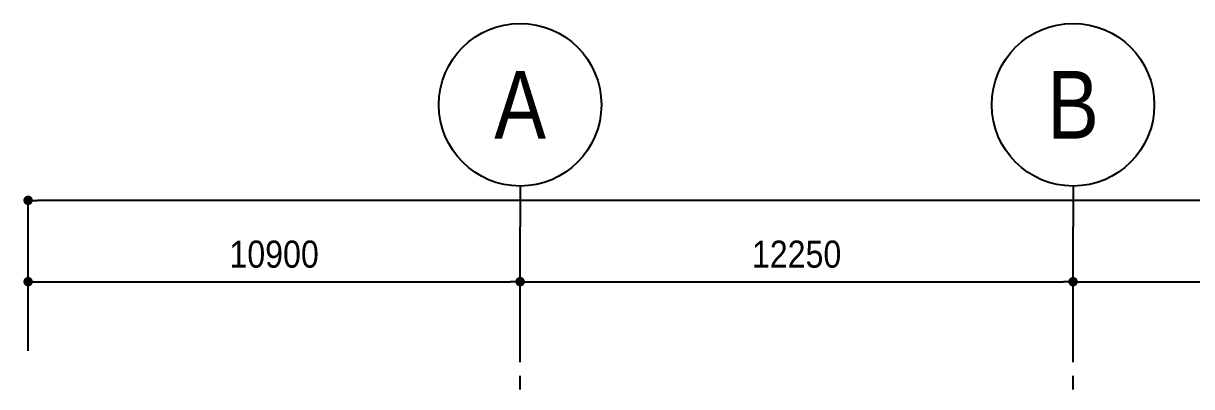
# Model space of a CAD drawing. Header units: millimetres. Extents: x 397144 to 10081729, y 99180 to 1327802.
# Drawn here: x 4938885 to 4964767, y 634426 to 642463 of the extents above; entities that cross this region are included whole.
import ezdxf
from ezdxf.enums import TextEntityAlignment as Align

# ---------------------------------------------------------------- set-up
doc = ezdxf.new("R2010")
doc.units = ezdxf.units.MM
doc.header["$PDSIZE"] = -10
doc.linetypes.add('CHG_XX_Luoi truc$0$MB_Luoi truc$0$Center101', pattern=[13, 10, -1, 1, -1])
doc.layers.get('0').update_dxf_attribs({"linetype": 'CONTINUOUS'})
doc.layers.get('Defpoints').update_dxf_attribs({"color": 12, "linetype": 'CONTINUOUS'})
doc.layers.add('CHG_XX_Cot_Tang 1$0$MB_Luoi truc$0$Dim 300', color=1, linetype='CONTINUOUS', lineweight=5)
doc.layers.add('CHG_XX_Cot_Tang 1$0$NS-Pier', color=150, linetype='CONTINUOUS', lineweight=9)
for name, color, linetype in [("CHG_XX_Damsan_Tang 1_-0.150$0$'S_General_Hatch_8", 8, 'CONTINUOUS'), ('CHG_XX_Luoi truc$0$Grid', 34, 'CONTINUOUS'), ('CHG_XX_Luoi truc$0$Grid Line', 8, 'CHG_XX_Luoi truc$0$MB_Luoi truc$0$Center101'), ('dim', 1, 'CONTINUOUS')]:
    doc.layers.add(name, color=color, linetype=linetype)
doc.styles.add('CHG_XX_Cot_Tang 1$0$MB_Luoi truc$0$Arial_C', font='arial.ttf', dxfattribs={"width": 0.85})
doc.styles.add('CHG_XX_Luoi truc$0$MB_Luoi truc$0$Grid A-F$0$VNI-HelveCB', font='VHELVCB_0.TTF')
doc.dimstyles.new('CHG_XX_Cot_Tang 1$0$MB_Luoi truc$0$Dim 300 (A1-A2)', dxfattribs={"dimscale": 300, "dimtxt": 2, "dimasz": 0.7, "dimexe": 0, "dimexo": 1, "dimgap": 1, "dimtad": 1, "dimdec": 0, "dimzin": 12, "dimdsep": 46, "dimtxsty": 'CHG_XX_Cot_Tang 1$0$MB_Luoi truc$0$Arial_C', "dimblk": 'CHG_XX_Cot_Tang 1$0$MB_Luoi truc$0$_Dot', "dimcen": 1, "dimclrd": 256, "dimclre": 256, "dimclrt": 3, "dimadec": 0, "dimazin": 0, "dimtfac": 1, "dimtdec": 0, "dimtix": 1, "dimtmove": 2, "dimatfit": 3, "dimldrblk": 'CHG_XX_Cot_Tang 1$0$MB_Luoi truc$0$HTT Arrow 30', "dimfxl": 1, "dimtolj": 1, "dimtzin": 0, "dimarcsym": 0})

# ---------------------------------------------------------------- blocks, each defined once
blk = doc.blocks.new('CHG_XX_Cot_Tang 1$0$MB_Luoi truc$0$_Dot')
at = {"color": 0, "linetype": 'ByBlock', "lineweight": -2}
blk.add_line((-0.5, 0), (-1, 0), dxfattribs=at)
at = {"color": 0, "linetype": 'ByBlock', "const_width": 0.5}
blk.add_lwpolyline([(-0.25, 0, 1), (0.25, 0, 1)], format="xyb", close=True, dxfattribs=at)
blk = doc.blocks.new('*D811')
at = {"layer": 'CHG_XX_Cot_Tang 1$0$MB_Luoi truc$0$Dim 300', "lineweight": -2, "transparency": 16777216}
for p, q in [((-10900, 166908), (-10900, 168437)), ((-10690, 168437), (-210, 168437)), ((0, 166908), (0, 168437))]:
    blk.add_line(p, q, dxfattribs=at)
at = {"layer": 'Defpoints', "color": 0, "transparency": 16777216}
for p in [(0, 168437), (-10900, 166608), (0, 166608)]:
    blk.add_point(p, dxfattribs=at)
at = {"layer": 'CHG_XX_Cot_Tang 1$0$MB_Luoi truc$0$Dim 300', "lineweight": -2, "transparency": 16777216, "xscale": 210, "yscale": 210, "zscale": 210, "rotation": 180}
blk.add_blockref('CHG_XX_Cot_Tang 1$0$MB_Luoi truc$0$_Dot', (-10900, 168437), dxfattribs=at)
at = {"layer": 'CHG_XX_Cot_Tang 1$0$MB_Luoi truc$0$Dim 300', "lineweight": -2, "transparency": 16777216, "xscale": 210, "yscale": 210, "zscale": 210}
blk.add_blockref('CHG_XX_Cot_Tang 1$0$MB_Luoi truc$0$_Dot', (0, 168437), dxfattribs=at)
at = {"layer": 'CHG_XX_Cot_Tang 1$0$MB_Luoi truc$0$Dim 300', "color": 3, "transparency": 16777216, "insert": (-5450, 169043), "char_height": 600, "attachment_point": 5, "style": 'CHG_XX_Cot_Tang 1$0$MB_Luoi truc$0$Arial_C'}
blk.add_mtext('\\A1;10900', dxfattribs=at)
blk = doc.blocks.new('CHG_XX_Cot_Tang 1$0$MB_Luoi truc$0$HTT Arrow 30')
blk.add_hatch(color=256).paths.add_polyline_path([(-2.5, 0.375), (-2.5, -0.375), (0, 0)])
at = {"color": 0, "linetype": 'ByBlock', "lineweight": -2}
for p, q in [((0, 0), (-2.5, 0.375)), ((-2.5, -0.375), (-2.5, 0.375)), ((0, 0), (-2.5, -0.375))]:
    blk.add_line(p, q, dxfattribs=at)
blk = doc.blocks.new('*D812')
at = {"layer": 'CHG_XX_Cot_Tang 1$0$MB_Luoi truc$0$Dim 300', "lineweight": -2, "transparency": 16777216}
for p, q in [((0, 166908), (0, 168437)), ((210, 168437), (12040, 168437)), ((12250, 166908), (12250, 168437))]:
    blk.add_line(p, q, dxfattribs=at)
at = {"layer": 'Defpoints', "color": 0, "transparency": 16777216}
for p in [(12250, 168437), (0, 166608), (12250, 166608)]:
    blk.add_point(p, dxfattribs=at)
at = {"layer": 'CHG_XX_Cot_Tang 1$0$MB_Luoi truc$0$Dim 300', "lineweight": -2, "transparency": 16777216, "xscale": 210, "yscale": 210, "zscale": 210, "rotation": 180}
blk.add_blockref('CHG_XX_Cot_Tang 1$0$MB_Luoi truc$0$_Dot', (0, 168437), dxfattribs=at)
at = {"layer": 'CHG_XX_Cot_Tang 1$0$MB_Luoi truc$0$Dim 300', "lineweight": -2, "transparency": 16777216, "xscale": 210, "yscale": 210, "zscale": 210}
blk.add_blockref('CHG_XX_Cot_Tang 1$0$MB_Luoi truc$0$_Dot', (12250, 168437), dxfattribs=at)
at = {"layer": 'CHG_XX_Cot_Tang 1$0$MB_Luoi truc$0$Dim 300', "color": 3, "transparency": 16777216, "insert": (6125, 169043), "char_height": 600, "attachment_point": 5, "style": 'CHG_XX_Cot_Tang 1$0$MB_Luoi truc$0$Arial_C'}
blk.add_mtext('\\A1;12250', dxfattribs=at)
blk = doc.blocks.new('*D813')
at = {"layer": 'CHG_XX_Cot_Tang 1$0$MB_Luoi truc$0$Dim 300', "lineweight": -2, "transparency": 16777216}
for p, q in [((12250, 166908), (12250, 168437)), ((12460, 168437), (22490, 168437)), ((22700, 166908), (22700, 168437))]:
    blk.add_line(p, q, dxfattribs=at)
at = {"layer": 'Defpoints', "color": 0, "transparency": 16777216}
for p in [(22700, 168437), (12250, 166608), (22700, 166608)]:
    blk.add_point(p, dxfattribs=at)
at = {"layer": 'CHG_XX_Cot_Tang 1$0$MB_Luoi truc$0$Dim 300', "lineweight": -2, "transparency": 16777216, "xscale": 210, "yscale": 210, "zscale": 210, "rotation": 180}
blk.add_blockref('CHG_XX_Cot_Tang 1$0$MB_Luoi truc$0$_Dot', (12250, 168437), dxfattribs=at)
at = {"layer": 'CHG_XX_Cot_Tang 1$0$MB_Luoi truc$0$Dim 300', "lineweight": -2, "transparency": 16777216, "xscale": 210, "yscale": 210, "zscale": 210}
blk.add_blockref('CHG_XX_Cot_Tang 1$0$MB_Luoi truc$0$_Dot', (22700, 168437), dxfattribs=at)
at = {"layer": 'CHG_XX_Cot_Tang 1$0$MB_Luoi truc$0$Dim 300', "color": 3, "transparency": 16777216, "insert": (17475, 169043), "char_height": 600, "attachment_point": 5, "style": 'CHG_XX_Cot_Tang 1$0$MB_Luoi truc$0$Arial_C'}
blk.add_mtext('\\A1;10450', dxfattribs=at)
blk = doc.blocks.new('*D824')
at = {"layer": 'CHG_XX_Cot_Tang 1$0$MB_Luoi truc$0$Dim 300', "lineweight": -2, "transparency": 16777216}
for p, q in [((-10900, 166908), (-10900, 170237)), ((105840, 170237), (-10690, 170237)), ((106050, 166908), (106050, 170237))]:
    blk.add_line(p, q, dxfattribs=at)
at = {"layer": 'Defpoints', "color": 0, "transparency": 16777216}
for p in [(-10900, 170237), (-10900, 166608), (106050, 166608)]:
    blk.add_point(p, dxfattribs=at)
at = {"layer": 'CHG_XX_Cot_Tang 1$0$MB_Luoi truc$0$Dim 300', "lineweight": -2, "transparency": 16777216, "xscale": 210, "yscale": 210, "zscale": 210, "rotation": 180}
blk.add_blockref('CHG_XX_Cot_Tang 1$0$MB_Luoi truc$0$_Dot', (-10900, 170237), dxfattribs=at)
at = {"layer": 'CHG_XX_Cot_Tang 1$0$MB_Luoi truc$0$Dim 300', "lineweight": -2, "transparency": 16777216, "xscale": 210, "yscale": 210, "zscale": 210}
blk.add_blockref('CHG_XX_Cot_Tang 1$0$MB_Luoi truc$0$_Dot', (106050, 170237), dxfattribs=at)
at = {"layer": 'CHG_XX_Cot_Tang 1$0$MB_Luoi truc$0$Dim 300', "color": 3, "transparency": 16777216, "insert": (47575, 170843), "char_height": 600, "attachment_point": 5, "style": 'CHG_XX_Cot_Tang 1$0$MB_Luoi truc$0$Arial_C'}
blk.add_mtext('\\A1;116950', dxfattribs=at)
blk = doc.blocks.new('*U875')
at = {"layer": 'CHG_XX_Luoi truc$0$Grid', "lineweight": -2}
blk.add_line((0, 611), (0, 608), dxfattribs=at)
blk.add_circle((0, 617), 6, dxfattribs=at)
at = {"layer": 'CHG_XX_Luoi truc$0$Grid Line'}
blk.add_line((0, 0), (0, 608), dxfattribs=at)
at = {"layer": 'CHG_XX_Luoi truc$0$Grid', "lineweight": -2, "style": 'CHG_XX_Luoi truc$0$MB_Luoi truc$0$Grid A-F$0$VNI-HelveCB'}
for tag, p in [('GRIDSUB', (0, 617)), ('GRID', (0, -9))]:
    blk.add_attdef(tag, text='', height=5, dxfattribs=at).set_placement(p, align=Align.MIDDLE)
blk = doc.blocks.new('*U876')
at = {"layer": 'CHG_XX_Luoi truc$0$Grid', "lineweight": -2}
blk.add_line((0, 611), (0, 608), dxfattribs=at)
blk.add_circle((0, 617), 6, dxfattribs=at)
at = {"layer": 'CHG_XX_Luoi truc$0$Grid Line'}
blk.add_line((0, 0), (0, 608), dxfattribs=at)
at = {"layer": 'CHG_XX_Luoi truc$0$Grid', "lineweight": -2, "style": 'CHG_XX_Luoi truc$0$MB_Luoi truc$0$Grid A-F$0$VNI-HelveCB'}
for tag, p in [('GRIDSUB', (0, 617)), ('GRID', (0, -9))]:
    blk.add_attdef(tag, text='', height=5, dxfattribs=at).set_placement(p, align=Align.MIDDLE)
blk = doc.blocks.new('CHG_XX_Luoi truc')
at = {"layer": 'CHG_XX_Luoi truc$0$Grid'}
ref = blk.add_blockref('*U876', (0, -12747), dxfattribs=dict(at, xscale=300, yscale=300, zscale=300))
ref.add_attrib('GRIDSUB', 'A', dxfattribs={"lineweight": -2, "height": 1500, "style": 'CHG_XX_Luoi truc$0$MB_Luoi truc$0$Grid A-F$0$VNI-HelveCB'}).set_placement((0, 172353), align=Align.MIDDLE)
ref = blk.add_blockref('*U875', (12250, -12747), dxfattribs=dict(at, xscale=300, yscale=300, zscale=300))
ref.add_attrib('GRIDSUB', 'B', dxfattribs={"lineweight": -2, "height": 1500, "style": 'CHG_XX_Luoi truc$0$MB_Luoi truc$0$Grid A-F$0$VNI-HelveCB'}).set_placement((12250, 172353), align=Align.MIDDLE)
blk = doc.blocks.new('CHG_XX_Cot_Tang 1')
at = {"layer": 'CHG_XX_Cot_Tang 1$0$NS-Pier'}
blk.add_blockref('CHG_XX_Luoi truc', (0, 0), dxfattribs=at)
at = {"layer": 'CHG_XX_Cot_Tang 1$0$MB_Luoi truc$0$Dim 300'}
for base, p1, p2, picture, middle in [((-10900, 170237), (106050, 166608.3), (-10900, 166608.3), '*D824', (47575, 170843.4)), ((0, 168437), (-10900, 166608.3), (0, 166608.3), '*D811', (-5450, 169043.4)), ((12250, 168437), (0, 166608.3), (12250, 166608.3), '*D812', (6125, 169043.4)), ((22700, 168437), (12250, 166608.3), (22700, 166608.3), '*D813', (17475, 169043.4))]:
    dim = blk.add_linear_dim(base=base, p1=p1, p2=p2, dimstyle='CHG_XX_Cot_Tang 1$0$MB_Luoi truc$0$Dim 300 (A1-A2)', dxfattribs=at)
    dim.commit()
    dim.dimension.update_dxf_attribs({"geometry": picture, "text_midpoint": middle})
blk = doc.blocks.new('CHG_XX_Damsan_Tang 1_-0.150')
at = {"layer": "CHG_XX_Damsan_Tang 1_-0.150$0$'S_General_Hatch_8", "ltscale": 0.8}
blk.add_blockref('CHG_XX_Cot_Tang 1', (0, 0), dxfattribs=at)

msp = doc.modelspace()

# ---------------------------------------------------------------- block references
at = {"layer": 'dim', "ltscale": 1500}
msp.add_blockref('CHG_XX_Damsan_Tang 1_-0.150', (4949890.3198, 468310.40972), dxfattribs=at)

doc.saveas('drawing.dxf')
